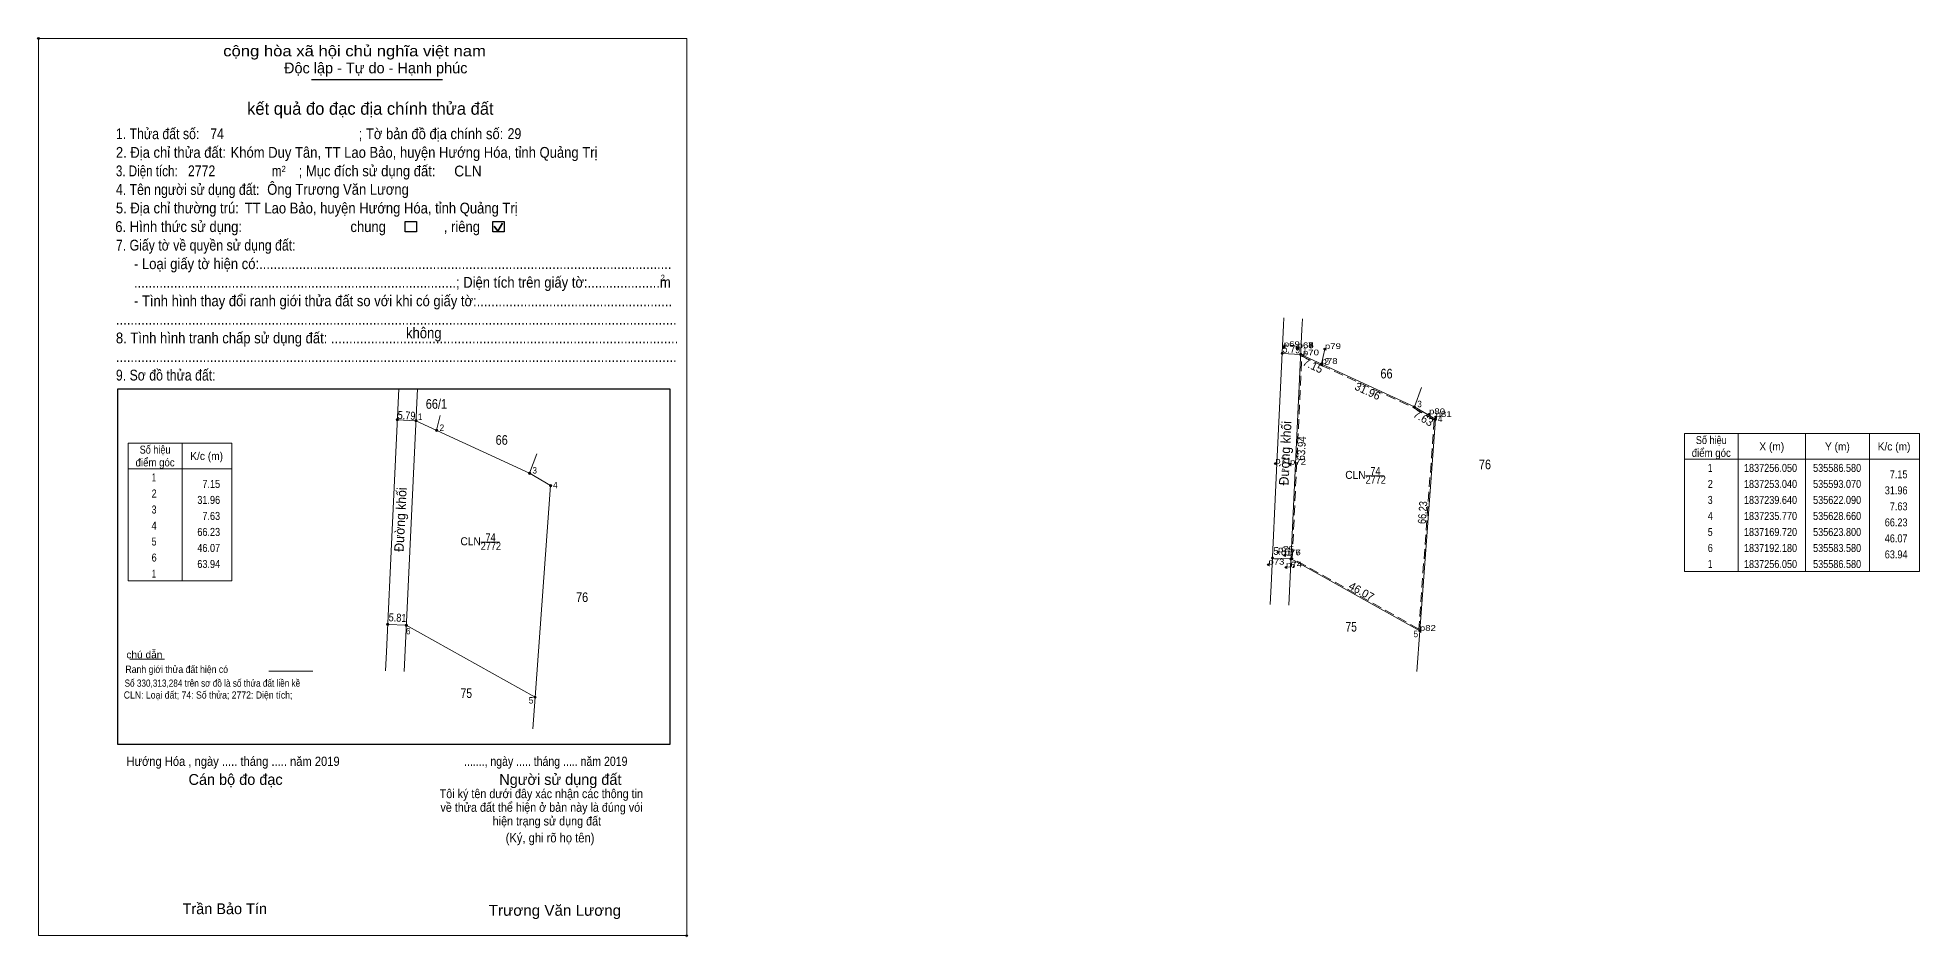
# Model space of a CAD drawing. Header units: metres. Extents: x 535192 to 538678, y 1836829 to 1838329.
# Drawn here: x 535192 to 535780, y 1837074 to 1837355 of the extents above; entities that cross this region are included whole.
import ezdxf
from ezdxf.enums import TextEntityAlignment as Align

# ---------------------------------------------------------------- set-up
doc = ezdxf.new("R2010")
doc.units = ezdxf.units.M
doc.header["$PDMODE"] = 32
doc.header["$PDSIZE"] = 0.5
doc.linetypes.add('MEDIUM_DASHED', pattern=[4.5, 3, -1.5])
for name, color, linetype, lineweight in [('1', 7, 'MEDIUM_DASHED', 13), ('10', 7, 'Continuous', 13), ('17', 7, 'Continuous', 13), ('2', 7, 'Continuous', 25), ('22', 7, 'Continuous', 13), ('6', 7, 'Continuous', 13), ('63', 7, 'Continuous', 13)]:
    doc.layers.add(name, color=color, linetype=linetype, lineweight=lineweight)
doc.layers.add('12', color=7, linetype='Continuous')
doc.layers.add('7', color=7, linetype='Continuous')

msp = doc.modelspace()

# ---------------------------------------------------------------- hatches: boundary and pattern name
at = {"layer": '10'}
for points in [[(535581.15, 1837256.34, 1), (535580.45, 1837256.34, 1)], [(535586.93, 1837256.05, 1), (535586.23, 1837256.05, 1)], [(535593.42, 1837253.04, 1), (535592.72, 1837253.04, 1)], [(535622.44, 1837239.64, 1), (535621.74, 1837239.64, 1)], [(535304.75, 1837235.629, 1), (535304.05, 1837235.629, 1)], [(535310.53, 1837235.339, 1), (535309.83, 1837235.339, 1)], [(535317.02, 1837232.329, 1), (535316.32, 1837232.329, 1)], [(535629.01, 1837235.77, 1), (535628.31, 1837235.77, 1)], [(535346.04, 1837218.929, 1), (535345.34, 1837218.929, 1)], [(535352.61, 1837215.059, 1), (535351.91, 1837215.059, 1)], [(535578.13, 1837192.46, 1), (535577.43, 1837192.46, 1)], [(535583.93, 1837192.18, 1), (535583.23, 1837192.18, 1)], [(535301.73, 1837171.749, 1), (535301.03, 1837171.749, 1)], [(535307.53, 1837171.469, 1), (535306.83, 1837171.469, 1)], [(535624.15, 1837169.72, 1), (535623.45, 1837169.72, 1)], [(535347.75, 1837149.009, 1), (535347.05, 1837149.009, 1)]]:
    msp.add_hatch(color=256, dxfattribs=at).paths.add_polyline_path(points)

# ---------------------------------------------------------------- linework, layer by layer
at = {"layer": '1'}
msp.add_lwpolyline([(535586.91, 1837255.51), (535592.92, 1837252.72), (535621.93, 1837239.33), (535628.29, 1837235.58), (535623.49, 1837170.29), (535583.94, 1837192.38)], close=True, dxfattribs=at)
at = {"layer": '10'}
for p, q in [((535580.8, 1837256.34), (535586.58, 1837256.05)), ((535622.09, 1837239.64), (535586.58, 1837256.05)), ((535594.13, 1837257.71), (535593.07, 1837253.04)), ((535622.09, 1837239.64), (535624.31, 1837245.73)), ((535622.09, 1837239.64), (535628.66, 1837235.77)), ((535304.4, 1837235.63), (535310.18, 1837235.34)), ((535345.69, 1837218.93), (535310.18, 1837235.34)), ((535317.73, 1837237), (535316.67, 1837232.33)), ((535345.69, 1837218.93), (535347.91, 1837225.02)), ((535345.69, 1837218.93), (535352.26, 1837215.06)), ((535606.85, 1837218.1), (535612.66, 1837218.08)), ((535330.45, 1837197.39), (535336.26, 1837197.37)), ((535577.78, 1837192.46), (535583.58, 1837192.18)), ((535301.38, 1837171.75), (535307.18, 1837171.47)), ((535622.86, 1837156.99), (535623.8, 1837169.72)), ((535346.67, 1837139.18), (535347.4, 1837149.01))]:
    msp.add_line(p, q, dxfattribs=at)
for points in [[(535583.58, 1837192.18), (535623.8, 1837169.72), (535628.66, 1837235.77)], [(535307.18, 1837171.47), (535347.4, 1837149.01), (535352.26, 1837215.06)]]:
    msp.add_lwpolyline(points, dxfattribs=at)
for centre in [(535580.8, 1837256.34), (535586.58, 1837256.05), (535593.07, 1837253.04), (535622.09, 1837239.64), (535304.4, 1837235.629), (535310.18, 1837235.339), (535316.67, 1837232.329), (535628.66, 1837235.77), (535345.69, 1837218.929), (535352.26, 1837215.059), (535577.78, 1837192.46), (535583.58, 1837192.18), (535301.38, 1837171.749), (535307.18, 1837171.469), (535623.8, 1837169.72), (535347.4, 1837149.009)]:
    msp.add_circle(centre, 0.35, dxfattribs=at)
at = {"layer": '17'}
msp.add_line((535220.77, 1837160.88), (535231.63, 1837160.88), dxfattribs=at)
at = {"layer": '2'}
for p, q in [((535277.56, 1837341.82), (535318.52, 1837341.82)), ((535217.1, 1837245.23), (535389.51, 1837245.23)), ((535389.51, 1837245.23), (535389.51, 1837134.26))]:
    msp.add_line(p, q, dxfattribs=at)
at = {"layer": '2', "lineweight": 35}
for p, q in [((535335.83, 1837294.54), (535337.24, 1837297.05)), ((535334.68, 1837296.04), (535335.83, 1837294.54))]:
    msp.add_line(p, q, dxfattribs=at)
at = {"layer": '2', "lineweight": 13}
msp.add_lwpolyline([(535192.27, 1837354.67), (535394.78, 1837354.67), (535394.78, 1837074.57), (535192.27, 1837074.57)], close=True, dxfattribs=at)
at = {"layer": '2'}
for points in [[(535306.87, 1837297.54), (535310.34, 1837297.54), (535310.34, 1837294.29), (535306.87, 1837294.29)], [(535334.23, 1837297.54), (535337.71, 1837297.54), (535337.71, 1837294.29), (535334.23, 1837294.29)]]:
    msp.add_lwpolyline(points, close=True, dxfattribs=at)
msp.add_lwpolyline([(535389.51, 1837134.26), (535217.1, 1837134.26), (535217.1, 1837245.23)], dxfattribs=at)
for p in [(535192.27, 1837354.67), (535394.78, 1837074.57)]:
    msp.add_point(p, dxfattribs=at)
at = {"layer": '22'}
for p, q in [((535581.22, 1837265.14), (535581.33, 1837267.42)), ((535587.1, 1837267.16), (535586.94, 1837263.78)), ((535579.17, 1837221.95), (535581.22, 1837265.13)), ((535586.94, 1837263.77), (535582.9, 1837177.79)), ((535302.77, 1837201.24), (535304.86, 1837245.23)), ((535310.64, 1837245.23), (535310.54, 1837243.07)), ((535310.54, 1837243.06), (535306.5, 1837157.08)), ((535577.37, 1837183.89), (535579.17, 1837221.95)), ((535300.97, 1837163.18), (535302.77, 1837201.24)), ((535577.09, 1837177.94), (535577.37, 1837183.89)), ((535300.69, 1837157.23), (535300.97, 1837163.18))]:
    msp.add_line(p, q, dxfattribs=at)
at = {"layer": '6'}
msp.add_line((535264.29, 1837157.18), (535278.01, 1837157.18), dxfattribs=at)
at = {"layer": '63'}
for p, q in [((535237.13, 1837228.3), (535237.13, 1837185.3)), ((535723.24, 1837231.29), (535723.24, 1837188.29)), ((535744.24, 1837231.29), (535744.24, 1837188.29)), ((535764.24, 1837231.29), (535764.24, 1837188.29)), ((535706.44, 1837223.29), (535779.84, 1837223.29))]:
    msp.add_line(p, q, dxfattribs=at)
for points in [[(535237.13, 1837185.3), (535220.33, 1837185.3), (535220.33, 1837228.3), (535237.13, 1837228.3)], [(535237.13, 1837228.3), (535252.73, 1837228.3), (535252.73, 1837185.3), (535237.13, 1837185.3)], [(535220.33, 1837220.3), (535237.13, 1837220.3), (535252.73, 1837220.3)]]:
    msp.add_lwpolyline(points, dxfattribs=at)
msp.add_lwpolyline([(535706.44, 1837231.29), (535779.84, 1837231.29), (535779.84, 1837188.29), (535706.44, 1837188.29)], close=True, dxfattribs=at)
at = {"layer": '7'}
for p in [(535581.3, 1837258.34), (535585.6, 1837257.99), (535585.61, 1837257.99), (535585.62, 1837257.99), (535585.62, 1837257.96), (535587.27, 1837255.74), (535594.13, 1837257.71), (535593.08, 1837253.07), (535626.66, 1837237.36), (535628.71, 1837236.49), (535578.63, 1837221.95), (535583.22, 1837221.62), (535576.47, 1837190.4), (535579.46, 1837194.26), (535581.55, 1837193.29), (535581.56, 1837193.31), (535581.97, 1837189.55), (535623.8, 1837169.72)]:
    msp.add_point(p, dxfattribs=at)

# ---------------------------------------------------------------- texts
at = {"layer": '1', "width": 0.85}
for p in [(535610.01, 1837215.64), (535333.6, 1837194.92)]:
    msp.add_text('2772', height=2.5, dxfattribs=at).set_placement(p, align=Align.CENTER)
at = {"layer": '10'}
for s, height, rotation, width, p in [('5.79', 2.5, 357.128, 0.85, (535583.612, 1837256.447)), ('5.79', 2.5, 357.128, 0.85, (535307.207, 1837235.727)), ('Đường khối', 3, 87.31, 0.95, (535583.239, 1837225.115)), ('Đường khối', 3, 87.31, 0.95, (535306.829, 1837204.4)), ('5.81', 2.5, 357.236, 0.85, (535580.8, 1837193.318)), ('5.81', 2.5, 357.236, 0.85, (535304.395, 1837172.598))]:
    msp.add_text(s, height=height, rotation=rotation, dxfattribs=dict(at, width=width)).set_placement(p, align=Align.CENTER)
for s, height, width, p in [('66', 3, 0.85, (535613.39, 1837248.53)), ('66/1', 3, 0.85, (535316.595, 1837239.06)), ('66', 3, 0.85, (535336.98, 1837227.81)), ('CLN', 2.5, 0.95, (535603.685, 1837217.16)), ('74', 2.5, 0.85, (535609.935, 1837218.38)), ('76', 3, 0.85, (535644.14, 1837220.18)), ('CLN', 2.5, 0.95, (535327.275, 1837196.44)), ('74', 2.5, 0.85, (535333.525, 1837197.66)), ('76', 3, 0.85, (535362.1, 1837178.72)), ('75', 3, 0.8, (535602.35, 1837169.49)), ('75', 3, 0.8, (535325.94, 1837148.77))]:
    msp.add_text(s, height=height, dxfattribs=dict(at, width=width)).set_placement(p, align=Align.CENTER)
at = {"layer": '12', "width": 1.25}
for s, p in [('p69', (535581.3, 1837258.34)), ('p67', (535585.6, 1837257.99)), ('p66', (535585.61, 1837257.99)), ('p64', (535585.62, 1837257.99)), ('p65', (535585.62, 1837257.99)), ('p68', (535585.62, 1837257.96)), ('p70', (535587.27, 1837255.74)), ('p79', (535594.13, 1837257.71)), ('p78', (535593.08, 1837253.07)), ('p80', (535626.66, 1837237.36)), ('p81', (535628.71, 1837236.49)), ('p71', (535578.63, 1837221.95)), ('p72', (535583.22, 1837221.62)), ('p73', (535576.47, 1837190.4)), ('p75', (535579.46, 1837194.26)), ('p77', (535581.55, 1837193.29)), ('p76', (535581.56, 1837193.31)), ('p74', (535581.97, 1837189.55)), ('p82', (535623.8, 1837169.72))]:
    msp.add_text(s, height=1.8, dxfattribs=at).set_placement(p)
at = {"layer": '2'}
for s, height, width, p in [('cộng hòa xã hội chủ nghĩa việt nam', 3.38, 1.15, (535249.99, 1837349.09)), ('1. Thửa đất số:', 3.38, 0.85, (535216.47, 1837323.23)), ('74', 3.38, 0.85, (535245.95, 1837323.23)), ('; Tờ bản đồ địa chính số:', 3.38, 0.9, (535292.31, 1837323.23)), ('29', 3.38, 0.85, (535338.83, 1837323.27)), ('2. Địa chỉ thửa đất:', 3.38, 0.9, (535216.47, 1837317.41)), ('Khóm Duy Tân, TT Lao Bảo, huyện Hướng Hóa, tỉnh Quảng Trị', 3.38, 0.9, (535252.29, 1837317.41)), ('3. Diện tích:', 3.38, 0.8, (535216.47, 1837311.63)), ('2772', 3.38, 0.85, (535238.97, 1837311.65)), ('m', 3.38, 0.8, (535265.19, 1837311.63)), ('2', 1.931, 0.8, (535268.23, 1837312.97)), ('; Mục đích sử dụng đất:', 3.38, 0.9, (535273.55, 1837311.63)), (' CLN', 3.38, 0.95, (535320.95, 1837311.59)), ('4. Tên người sử dụng đất:', 3.38, 0.85, (535216.47, 1837305.83)), ('Ông Trương Văn Lương', 3.38, 0.9, (535263.73, 1837305.87)), ('5. Địa chỉ thường trú:', 3.38, 0.9, (535216.47, 1837300.05)), (' TT Lao Bảo, huyện Hướng Hóa, tỉnh Quảng Trị', 3.38, 0.9, (535255.62, 1837300.03)), ('6. Hình thức sử dụng:', 3.38, 0.9, (535216.27, 1837294.23)), ('chung                , riêng', 3.38, 0.9, (535289.73, 1837294.23)), ('7. Giấy tờ về quyền sử dụng đất:', 3.38, 0.85, (535216.47, 1837288.45)), ('     - Loại giấy tờ hiện có:..................................................................................................................', 3.38, 0.9, (535216.47, 1837282.65)), ('     .........................................................................................; Diện tích trên giấy tờ:....................m', 3.38, 0.9, (535216.47, 1837276.85)), ('2', 1.931, 0.8, (535386.65, 1837278.99)), ('     - Tình hình thay đổi ranh giới thửa đất so với khi có giấy tờ:......................................................', 3.38, 0.9, (535216.47, 1837271.07)), ('8. Tình hình tranh chấp sử dụng đất: ................................................................................................', 3.38, 0.9, (535216.47, 1837259.47)), ('...........................................................................................................................................................', 3.38, 0.9, (535216.47, 1837265.27)), ('không', 3.38, 0.9, (535307.11, 1837261.07)), ('9. Sơ đồ thửa đất:', 3.38, 0.85, (535216.47, 1837247.87)), ('...........................................................................................................................................................', 3.38, 0.9, (535216.47, 1837253.67)), ('Hướng Hóa , ngày ..... tháng ..... năm 2019', 2.895, 0.9, (535219.77, 1837127.55)), ('......., ngày ..... tháng ..... năm 2019', 2.895, 0.85, (535325.23, 1837127.55)), ('(Ký, ghi rõ họ tên)', 2.898, 0.9, (535338.23, 1837103.67)), ('Trương Văn Lương', 3.38, 1.05, (535332.95, 1837080.77))]:
    msp.add_text(s, height=height, dxfattribs=dict(at, width=width)).set_placement(p)
for s, p in [('Độc lập - Tự do - Hạnh phúc', (535268.99, 1837343.77)), ('Cán bộ đo đạc', (535239.15, 1837121.63)), ('Người sử dụng đất', (535336.23, 1837121.63)), ('Trần Bảo Tín', (535237.29, 1837081.27))]:
    msp.add_text(s, height=3.38, dxfattribs=at).set_placement(p)
for s, height, p in [('kết quả đo đạc địa chính thửa đất', 3.864, (535295.96, 1837330.85)), ('.', 0.966, (535394.748, 1837074.03))]:
    msp.add_text(s, height=height, dxfattribs=at).set_placement(p, align=Align.CENTER)
at = {"layer": '2', "width": 0.9}
for s, p in [('Tôi ký tên dưới đây xác nhận các thông tin', (535349.37, 1837117.49)), ('về thửa đất thể hiện ở bản này là đúng vói', (535349.42, 1837113.23)), ('hiện trạng sử dụng đất', (535351.1, 1837108.95))]:
    msp.add_text(s, height=2.793, dxfattribs=at).set_placement(p, align=Align.CENTER)
at = {"layer": '6'}
for s, width, p in [('chú dẫn', 1.05, (535219.75, 1837161.17)), ('Ranh giới thửa đất hiện có ', 0.9, (535219.45, 1837156.59)), ('CLN: Loại đất; 74: Số thửa; 2772: Diện tích;', 0.9, (535218.92, 1837148.57)), ('Số 330,313,284 trên sơ đồ là số thửa đất liền kề', 0.85, (535219.18, 1837152.27))]:
    msp.add_text(s, height=2.25, dxfattribs=dict(at, width=width)).set_placement(p)
at = {"layer": '63'}
for s, height, width, p in [(' 1', 2, 0.9, (535588.58, 1837256.3)), (' 2', 2, 0.95, (535595.43, 1837252.86)), (' 1', 2, 0.9, (535312.17, 1837235.58)), (' 3', 2, 0.95, (535624.41, 1837239.55)), (' 2', 2, 0.95, (535319.02, 1837232.14)), (' 4', 2, 0.95, (535630.85, 1837234.93)), (' 3', 2, 0.95, (535348, 1837218.83)), ('7.15', 2.5, 0.85, (535776.14, 1837217.34)), ('7.15', 2.5, 0.85, (535249.02, 1837214.35)), (' 4', 2, 0.95, (535354.44, 1837214.21)), ('31.96', 2.5, 0.85, (535776.14, 1837212.34)), ('31.96', 2.5, 0.85, (535249.02, 1837209.35)), ('7.63', 2.5, 0.85, (535776.14, 1837207.34)), ('7.63', 2.5, 0.85, (535249.02, 1837204.35)), ('66.23', 2.5, 0.85, (535776.14, 1837202.34)), ('46.07', 2.5, 0.85, (535249.02, 1837194.35)), ('66.23', 2.5, 0.85, (535249.02, 1837199.35)), ('46.07', 2.5, 0.85, (535776.14, 1837197.34)), ('63.94', 2.5, 0.85, (535249.02, 1837189.35)), (' 6', 2, 0.95, (535584.89, 1837189.33)), ('63.94', 2.5, 0.85, (535776.14, 1837192.34)), (' 6', 2, 0.95, (535308.48, 1837168.61)), (' 5', 2, 0.95, (535623.27, 1837167.74)), (' 5', 2, 0.95, (535346.86, 1837147.02))]:
    msp.add_text(s, height=height, dxfattribs=dict(at, width=width)).set_placement(p, align=Align.RIGHT)
for s, rotation, p in [('7.15', 335.119, (535589.859, 1837251.401)), ('31.96', 335.215, (535606.966, 1837243.418)), ('7.63', 329.5, (535624.256, 1837235.05)), ('46.07', 330.82, (535604.951, 1837180.961))]:
    msp.add_text(s, height=2.5, rotation=rotation, dxfattribs=at).set_placement(p, align=Align.CENTER)
for s, width, p in [('Số hiệu', 0.85, (535228.72, 1837225.05)), ('K/c (m)', 0.95, (535244.82, 1837223.05)), ('điểm góc', 0.9, (535714.84, 1837224.04)), ('Số hiệu', 0.85, (535714.84, 1837228.04)), ('X (m)', 0.95, (535733.74, 1837226.04)), ('Y (m)', 0.95, (535754.235, 1837226.04)), ('K/c (m)', 0.95, (535771.94, 1837226.04)), ('điểm góc', 0.9, (535228.72, 1837221.05)), (' 1', 0.75, (535714.135, 1837219.34)), ('1837256.050', 0.85, (535733.34, 1837219.34)), ('535586.580', 0.85, (535754.145, 1837219.34)), (' 2', 0.85, (535228.02, 1837211.35)), (' 1', 0.75, (535228.015, 1837216.35)), (' 2', 0.85, (535714.14, 1837214.34)), ('1837253.040', 0.85, (535733.34, 1837214.34)), ('535593.070', 0.85, (535754.145, 1837214.34)), (' 3', 0.8, (535228.02, 1837206.35)), (' 3', 0.8, (535714.14, 1837209.34)), ('1837239.640', 0.85, (535733.34, 1837209.34)), ('535622.090', 0.85, (535754.145, 1837209.34)), (' 4', 0.85, (535228.015, 1837201.35)), (' 4', 0.85, (535714.135, 1837204.34)), ('1837235.770', 0.85, (535733.34, 1837204.34)), ('535628.660', 0.85, (535754.145, 1837204.34)), (' 5', 0.8, (535228.02, 1837196.35)), (' 5', 0.8, (535714.14, 1837199.34)), (' 6', 0.85, (535714.14, 1837194.34)), ('1837169.720', 0.85, (535733.34, 1837199.34)), ('1837192.180', 0.85, (535733.34, 1837194.34)), ('535623.800', 0.85, (535754.145, 1837199.34)), ('535583.580', 0.85, (535754.145, 1837194.34)), (' 6', 0.85, (535228.02, 1837191.35)), (' 1', 0.75, (535714.135, 1837189.34)), ('1837256.050', 0.85, (535733.34, 1837189.34)), ('535586.580', 0.85, (535754.145, 1837189.34)), (' 1', 0.75, (535228.015, 1837186.35))]:
    msp.add_text(s, height=2.5, dxfattribs=dict(at, width=width)).set_placement(p, align=Align.CENTER)
for s, rotation, width, p in [('63.94', 87.311, 0.9, (535588.053, 1837226.626)), ('66.23', 85.792, 0.85, (535625.878, 1837206.558))]:
    msp.add_text(s, height=2.5, rotation=rotation, dxfattribs=dict(at, width=width)).set_placement(p, align=Align.CENTER)

doc.saveas('drawing.dxf')
